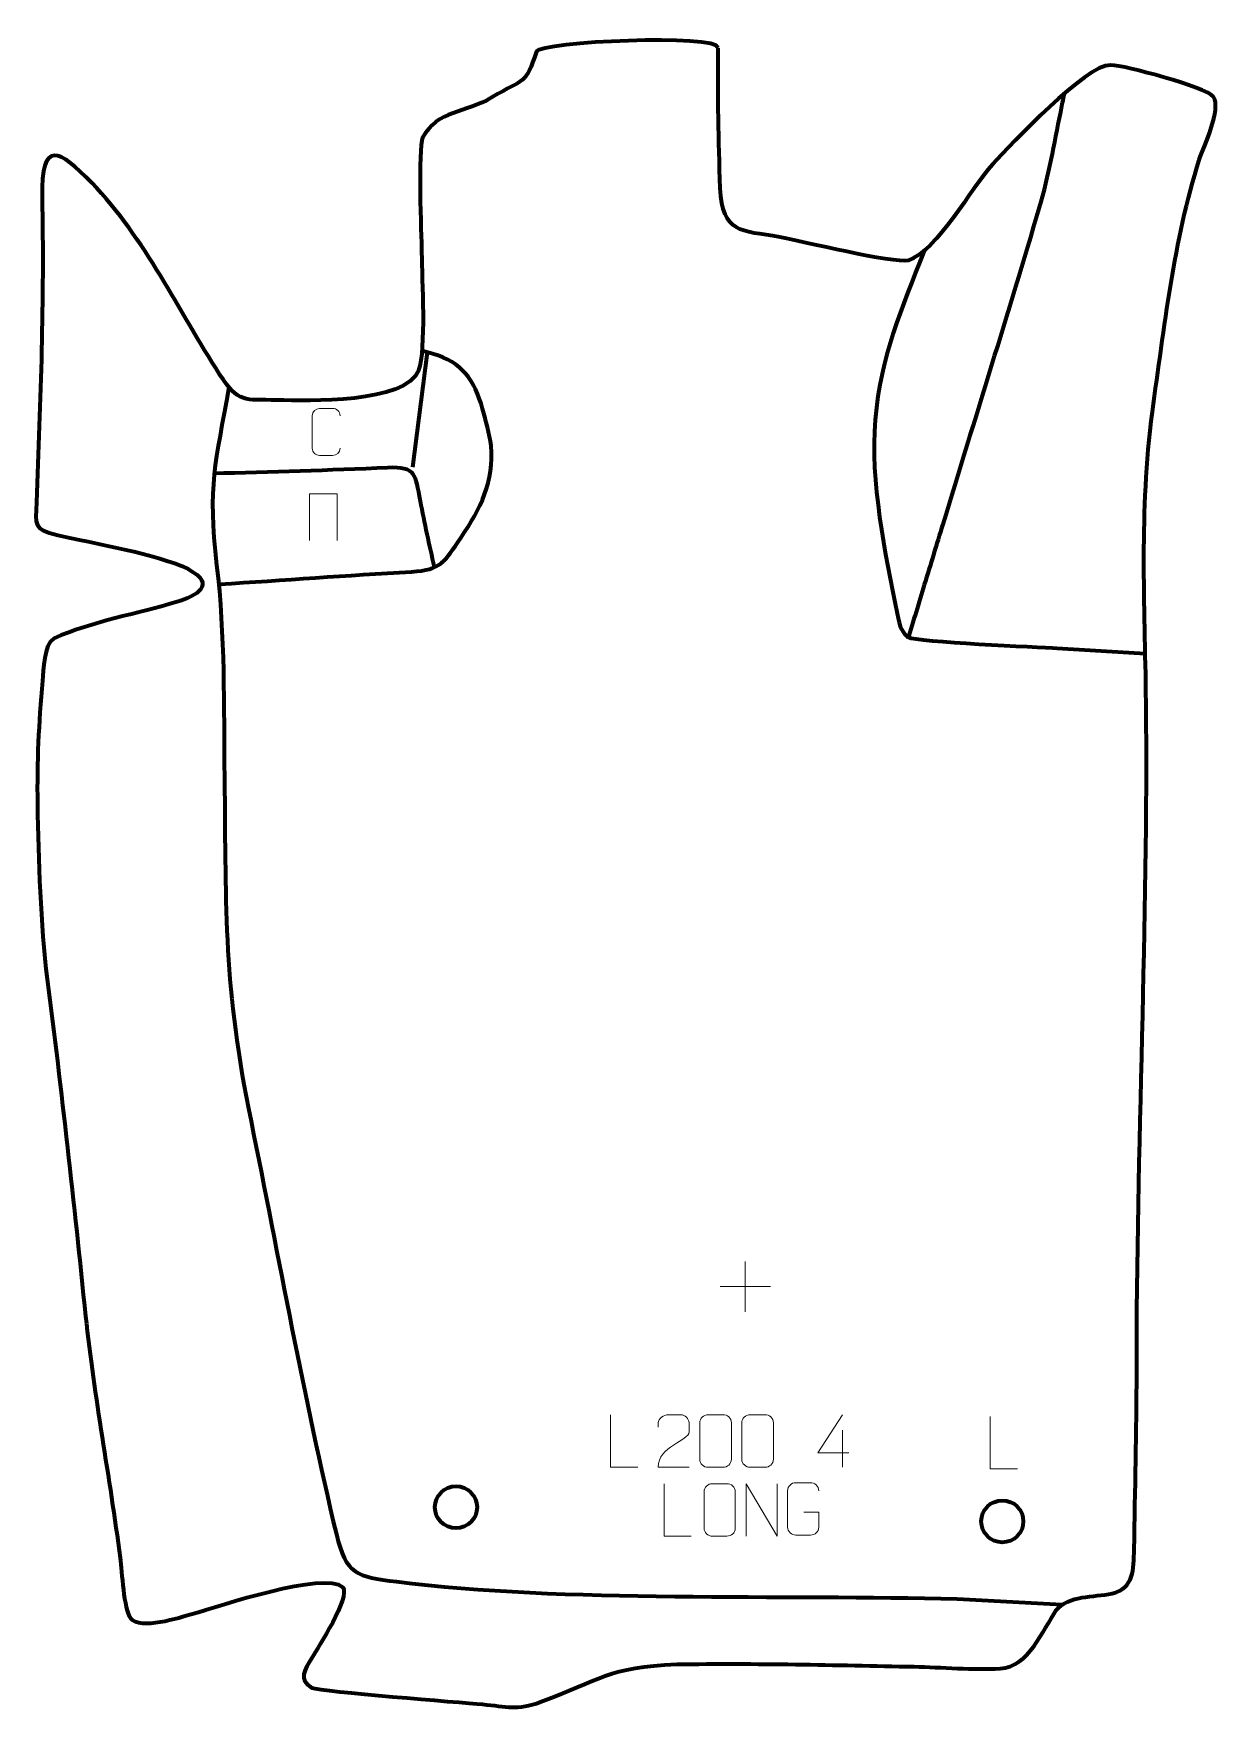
# Model space of a CAD drawing. Header units: millimetres. Extents: x -613 to -47, y 100 to 899.
import ezdxf

# ---------------------------------------------------------------- set-up
doc = ezdxf.new("R2010")
doc.units = ezdxf.units.MM
doc.header["$MEASUREMENT"] = 0
doc.layers.add('layer 2', color=7, linetype='Continuous')
doc.layers.add('layer 3', color=7, linetype='Continuous')

msp = doc.modelspace()

# ---------------------------------------------------------------- linework, layer by layer
at = {"layer": 'layer 2', "color": 250, "lineweight": 200}
for centre in [(-411.6905, 197.1633), (-151.6701, 190.4164)]:
    msp.add_ellipse(centre, major_axis=(0, 10), ratio=1, dxfattribs=at)
at = {"layer": 'layer 2', "color": 142, "lineweight": 158}
for points, knots in [([(-196.5099, 610.5393), (-193.8868, 619.1655), (-191.2637, 627.7916), (-188.6406, 636.4178), (-188.6406, 636.4178), (-185.7261, 646.0024), (-182.8116, 655.587), (-179.897, 665.1716), (-179.897, 665.1716), (-164.6165, 715.4132), (-148.8005, 765.7364), (-133.9715, 816.0828), (-133.9715, 816.0828), (-129.5036, 831.2517), (-127.01, 846.0193), (-123.8904, 861.4427), (-123.8904, 861.4427), (-123.3917, 863.8885), (-122.8931, 866.3343), (-122.3945, 868.7801), (-122.3945, 868.7801), (-122.3945, 868.7801), (-122.0953, 870.2476), (-122.0953, 870.2476)], [0, 0, 0, 0, 0.14285714, 0.14285714, 0.14285714, 0.14285714, 0.28571429, 0.28571429, 0.28571429, 0.28571429, 0.42857143, 0.42857143, 0.42857143, 0.42857143, 0.57142857, 0.57142857, 0.57142857, 0.57142857, 0.71428571, 0.71428571, 0.71428571, 0.71428571, 1, 1, 1, 1]), ([(-188.9106, 795.4038), (-199.7967, 766.7664), (-209.4668, 746.3563), (-212.1853, 714.8962), (-212.1853, 714.8962), (-214.7159, 685.6099), (-207.4557, 651.2987), (-201.7735, 622.6331), (-201.7735, 622.6331), (-200.5121, 616.2696), (-199.058, 613.0654), (-196.3592, 611.4342), (-196.3592, 611.4342), (-192.5863, 609.154), (-134.363, 606.7076), (-125.6646, 606.1648), (-125.6646, 606.1648), (-111.6512, 605.2995), (-97.6377, 604.4342), (-83.6243, 603.5689)], [0, 0, 0, 0, 0.16666667, 0.16666667, 0.16666667, 0.16666667, 0.33333333, 0.33333333, 0.33333333, 0.33333333, 0.5, 0.5, 0.5, 0.5, 0.66666667, 0.66666667, 0.66666667, 0.66666667, 1, 1, 1, 1]), ([(-524.2414, 636.5946), (-493.6948, 638.655), (-463.4204, 640.7955), (-432.8375, 642.5903), (-432.8375, 642.5903), (-418.7336, 643.418), (-417.087, 647.3035), (-409.2659, 658.8384), (-409.2659, 658.8384), (-400.2002, 672.2089), (-393.2455, 685.8499), (-395.0247, 702.4691), (-395.0247, 702.4691), (-395.7881, 708.3768), (-397.4338, 714.3697), (-399.0328, 720.1007), (-399.0328, 720.1007), (-402.9211, 733.8759), (-408.692, 742.2036), (-422.7553, 746.3553), (-422.7553, 746.3553), (-424.2248, 746.7892), (-425.7025, 747.2025), (-427.1745, 747.6295)], [0, 0, 0, 0, 0.14285714, 0.14285714, 0.14285714, 0.14285714, 0.28571429, 0.28571429, 0.28571429, 0.28571429, 0.42857143, 0.42857143, 0.42857143, 0.42857143, 0.57142857, 0.57142857, 0.57142857, 0.57142857, 0.71428571, 0.71428571, 0.71428571, 0.71428571, 1, 1, 1, 1]), ([(-519.8101, 730.4927), (-526.1179, 694.2783), (-530.1299, 683.7586), (-525.6079, 645.769), (-525.6079, 645.769), (-521.6422, 612.4531), (-522.3062, 578.3443), (-521.8955, 544.7544), (-521.8955, 544.7544), (-521.1687, 478.925), (-522.5104, 445.7278), (-509.25, 380.9436), (-509.25, 380.9436), (-495.9111, 315.3768), (-484.1988, 249.3999), (-468.634, 184.3117), (-468.634, 184.3117), (-464.0219, 165.0246), (-459.1053, 164.1595), (-439.9825, 161.7199), (-439.9825, 161.7199), (-361.5368, 151.7117), (-254.3317, 155.6859), (-173.1735, 153.5078), (-173.1735, 153.5078), (-173.1735, 153.5078), (-123.1079, 150.7758), (-123.1079, 150.7758)], [0, 0, 0, 0, 0.125, 0.125, 0.125, 0.125, 0.25, 0.25, 0.25, 0.25, 0.375, 0.375, 0.375, 0.375, 0.5, 0.5, 0.5, 0.5, 0.625, 0.625, 0.625, 0.625, 0.75, 0.75, 0.75, 0.75, 1, 1, 1, 1]), ([(-527.452, 689.4211), (-499.6769, 690.2676), (-472.0135, 690.9545), (-444.2452, 692.2171), (-444.2452, 692.2171), (-430.5707, 692.8389), (-431.297, 689.095), (-428.7989, 676.2306), (-428.7989, 676.2306), (-426.7643, 665.7532), (-424.4152, 655.2724), (-422.1477, 644.8388)], [0, 0, 0, 0, 0.25, 0.25, 0.25, 0.25, 0.5, 0.5, 0.5, 0.5, 1, 1, 1, 1])]:
    msp.add_open_spline(points, degree=3, knots=knots, dxfattribs=at)
msp.add_open_spline([(-425.4628, 747.11), (-425.4628, 747.11), (-432.4665, 692.3315), (-432.4665, 692.3315)], degree=3, dxfattribs=at)
at = {"layer": 'layer 3', "color": 242, "lineweight": 158}
msp.add_open_spline([(-286.9558, 891.9043), (-287.0469, 868.2356), (-286.7746, 848.8845), (-285.9018, 825.2443), (-285.9018, 825.2443), (-284.7178, 803.4655), (-276.4632, 805.1747), (-257.5161, 801.8498), (-257.5161, 801.8498), (-247.1325, 799.8535), (-203.1763, 789.1856), (-196.4347, 790.7479), (-196.4347, 790.7479), (-182.3403, 795.7877), (-167.1133, 824.6219), (-156.3037, 836.4508), (-156.3037, 836.4508), (-147.0985, 846.2844), (-112.0581, 884.1123), (-100.087, 883.7951), (-100.087, 883.7951), (-93.4176, 883.6184), (-54.9818, 873.3764), (-51.1325, 868.7238), (-51.1325, 868.7238), (-47.3701, 862.4661), (-55.558, 845.7515), (-57.9371, 838.7033), (-57.9371, 838.7033), (-70.0226, 800.4986), (-74.5767, 758.3935), (-80.2605, 718.746), (-80.2605, 718.746), (-86.4325, 669.8851), (-83.7688, 629.015), (-83.2438, 580.2323), (-83.2438, 580.2323), (-82.1104, 474.9253), (-87.7949, 367.8448), (-87.7068, 261.345), (-87.7068, 261.345), (-87.6835, 233.2381), (-88.5321, 205.2271), (-88.9017, 177.1321), (-88.9017, 177.1321), (-89.2756, 167.6561), (-88.8543, 158.4492), (-99.435, 156.1036), (-99.435, 156.1036), (-108.2318, 154.1536), (-120.2763, 155.3549), (-125.9593, 148.1205), (-125.9593, 148.1205), (-132.6668, 138.4127), (-139.0969, 121.1295), (-152.6975, 120.3401), (-152.6975, 120.3401), (-165.1206, 119.6191), (-180.7845, 121.0128), (-193.6903, 121.2566), (-193.6903, 121.2566), (-231.037, 121.9422), (-269.2524, 122.9912), (-306.5496, 122.3529), (-306.5496, 122.3529), (-338.94, 121.1958), (-343.5444, 114.7304), (-371.4333, 104.4672), (-371.4333, 104.4672), (-382.5285, 100.3841), (-387.7315, 102.2662), (-399.0588, 103.3211), (-399.0588, 103.3211), (-410.437, 104.3794), (-474.9963, 109.2693), (-480.3682, 111.2163), (-480.3682, 111.2163), (-487.0924, 115.1225), (-483.5374, 119.9449), (-480.3235, 125.4428), (-480.3235, 125.4428), (-477.1226, 130.8361), (-461.9643, 153.9077), (-465.5657, 159.081), (-465.5657, 159.081), (-474.4448, 166.9988), (-524.3425, 150.0525), (-537.0962, 146.4125), (-537.0962, 146.4125), (-543.0814, 144.7043), (-562.1636, 138.4787), (-566.6369, 144.3757), (-566.6369, 144.3757), (-569.8927, 148.6677), (-570.7302, 166.4936), (-571.5685, 172.9951), (-571.5685, 172.9951), (-576.534, 211.5048), (-583.9365, 249.5093), (-588.0278, 288.1894), (-588.0278, 288.1894), (-593.5648, 342.0166), (-599.2957, 394.9042), (-606.3097, 448.5872), (-606.3097, 448.5872), (-609.4894, 474.9404), (-610.4414, 505.1582), (-610.9008, 531.8181), (-610.9008, 531.8181), (-611.2171, 552.7037), (-610.337, 569.8678), (-608.5408, 590.6227), (-608.5408, 590.6227), (-608.1073, 595.6322), (-607.8801, 608.0018), (-603.1355, 610.7828), (-603.1355, 610.7828), (-584.0097, 619.175), (-564.3411, 622.2417), (-544.6112, 628.1901), (-544.6112, 628.1901), (-535.2138, 631.0233), (-525.3863, 636.1804), (-539.012, 643.7981), (-539.012, 643.7981), (-553.7482, 651.1209), (-584.4641, 656.0242), (-601.767, 660.1781), (-601.767, 660.1781), (-612.7606, 662.8173), (-611.8775, 664.6155), (-611.4001, 675.6179), (-611.4001, 675.6179), (-609.4712, 724.2211), (-607.6845, 772.1943), (-608.6942, 820.8677), (-608.6942, 820.8677), (-609.2731, 848.7685), (-600.4132, 843.7231), (-585.0594, 827.6868), (-585.0594, 827.6868), (-559.3872, 800.8735), (-543.8858, 767.3214), (-524.063, 736.3682), (-524.063, 736.3682), (-514.9028, 722.5048), (-512.7875, 724.7263), (-496.7482, 724.2428), (-496.7482, 724.2428), (-482.2295, 723.9222), (-435.6559, 722.6148), (-429.4852, 738.3771), (-429.4852, 738.3771), (-425.9605, 748.6512), (-427.8983, 781.4989), (-428.056, 794.5115), (-428.056, 794.5115), (-428.2113, 803.5984), (-429.9195, 843.7777), (-427.5743, 849.2836), (-427.5743, 849.2836), (-420.5844, 862.2343), (-407.0053, 861.0427), (-394.5437, 868.4473), (-394.5437, 868.4473), (-378.6857, 877.87), (-378.7301, 874.1672), (-373.4319, 890.2116), (-373.4319, 890.2116), (-371.872, 894.9355), (-286.9292, 898.8171), (-286.9558, 891.9043)], degree=3, knots=[0, 0, 0, 0, 0.02272727, 0.02272727, 0.02272727, 0.02272727, 0.04545455, 0.04545455, 0.04545455, 0.04545455, 0.06818182, 0.06818182, 0.06818182, 0.06818182, 0.09090909, 0.09090909, 0.09090909, 0.09090909, 0.11363636, 0.11363636, 0.11363636, 0.11363636, 0.13636364, 0.13636364, 0.13636364, 0.13636364, 0.15909091, 0.15909091, 0.15909091, 0.15909091, 0.18181818, 0.18181818, 0.18181818, 0.18181818, 0.20454545, 0.20454545, 0.20454545, 0.20454545, 0.22727273, 0.22727273, 0.22727273, 0.22727273, 0.25, 0.25, 0.25, 0.25, 0.27272727, 0.27272727, 0.27272727, 0.27272727, 0.29545455, 0.29545455, 0.29545455, 0.29545455, 0.31818182, 0.31818182, 0.31818182, 0.31818182, 0.34090909, 0.34090909, 0.34090909, 0.34090909, 0.36363636, 0.36363636, 0.36363636, 0.36363636, 0.38636364, 0.38636364, 0.38636364, 0.38636364, 0.40909091, 0.40909091, 0.40909091, 0.40909091, 0.43181818, 0.43181818, 0.43181818, 0.43181818, 0.45454545, 0.45454545, 0.45454545, 0.45454545, 0.47727273, 0.47727273, 0.47727273, 0.47727273, 0.5, 0.5, 0.5, 0.5, 0.52272727, 0.52272727, 0.52272727, 0.52272727, 0.54545455, 0.54545455, 0.54545455, 0.54545455, 0.56818182, 0.56818182, 0.56818182, 0.56818182, 0.59090909, 0.59090909, 0.59090909, 0.59090909, 0.61363636, 0.61363636, 0.61363636, 0.61363636, 0.63636364, 0.63636364, 0.63636364, 0.63636364, 0.65909091, 0.65909091, 0.65909091, 0.65909091, 0.68181818, 0.68181818, 0.68181818, 0.68181818, 0.70454545, 0.70454545, 0.70454545, 0.70454545, 0.72727273, 0.72727273, 0.72727273, 0.72727273, 0.75, 0.75, 0.75, 0.75, 0.77272727, 0.77272727, 0.77272727, 0.77272727, 0.79545455, 0.79545455, 0.79545455, 0.79545455, 0.81818182, 0.81818182, 0.81818182, 0.81818182, 0.84090909, 0.84090909, 0.84090909, 0.84090909, 0.86363636, 0.86363636, 0.86363636, 0.86363636, 0.88636364, 0.88636364, 0.88636364, 0.88636364, 0.90909091, 0.90909091, 0.90909091, 0.90909091, 0.93181818, 0.93181818, 0.93181818, 0.93181818, 0.95454545, 0.95454545, 0.95454545, 0.95454545, 1, 1, 1, 1], dxfattribs=at)
at = {"layer": 'layer 3', "color": 250, "lineweight": 9}
for points, knots in [([(-466.8473, 701.3688), (-466.9725, 699.2878), (-468.4747, 697.9626), (-470.3984, 697.9529), (-470.3984, 697.9529), (-472.487, 697.9532), (-474.5756, 697.9532), (-476.6639, 697.9529), (-476.6639, 697.9529), (-478.3881, 697.8585), (-480.1545, 699.5464), (-480.1445, 701.3532), (-480.1445, 701.3532), (-480.1441, 706.5214), (-480.1441, 711.6891), (-480.1445, 716.8565), (-480.1445, 716.8565), (-480.1407, 718.7716), (-478.5762, 720.3115), (-476.6483, 720.2994), (-476.6483, 720.2994), (-474.5653, 720.2994), (-472.4818, 720.2994), (-470.3984, 720.2994), (-470.3984, 720.2994), (-468.6549, 720.3312), (-466.8712, 718.9953), (-466.8473, 716.8119)], [0, 0, 0, 0, 0.125, 0.125, 0.125, 0.125, 0.25, 0.25, 0.25, 0.25, 0.375, 0.375, 0.375, 0.375, 0.5, 0.5, 0.5, 0.5, 0.625, 0.625, 0.625, 0.625, 0.75, 0.75, 0.75, 0.75, 1, 1, 1, 1]), ([(-481.359, 657.3852), (-481.359, 657.3852), (-481.359, 679.7355), (-481.359, 679.7355), (-481.359, 679.7355), (-481.359, 679.7355), (-468.2407, 679.7355), (-468.2407, 679.7355), (-468.2407, 679.7355), (-468.2407, 679.7355), (-468.2407, 657.3852), (-468.2407, 657.3852)], [0, 0, 0, 0, 0.25, 0.25, 0.25, 0.25, 0.5, 0.5, 0.5, 0.5, 1, 1, 1, 1]), ([(-325.1879, 216.2023), (-325.1879, 216.2023), (-338.137, 216.2023), (-338.137, 216.2023), (-338.137, 216.2023), (-338.137, 216.2023), (-338.137, 241.1559), (-338.137, 241.1559)], [0, 0, 0, 0, 0.33333333, 0.33333333, 0.33333333, 0.33333333, 1, 1, 1, 1]), ([(-300.7656, 216.192), (-305.68, 216.1923), (-310.5944, 216.1923), (-315.5085, 216.192), (-315.5085, 216.192), (-315.5085, 226.1243), (-300.8575, 228.7655), (-300.7656, 233.0758), (-300.7656, 233.0758), (-300.7659, 234.4999), (-300.7659, 235.9236), (-300.7656, 237.3469), (-300.7656, 237.3469), (-300.7825, 239.424), (-302.9053, 241.1488), (-304.5763, 241.1661), (-304.5763, 241.1661), (-306.6495, 241.1657), (-308.7224, 241.1657), (-310.7948, 241.1661), (-310.7948, 241.1661), (-312.6169, 241.1826), (-315.4416, 239.3905), (-315.5085, 237.2969), (-315.5085, 237.2969), (-315.5085, 237.2969), (-315.5085, 235.2421), (-315.5085, 235.2421)], [0, 0, 0, 0, 0.125, 0.125, 0.125, 0.125, 0.25, 0.25, 0.25, 0.25, 0.375, 0.375, 0.375, 0.375, 0.5, 0.5, 0.5, 0.5, 0.625, 0.625, 0.625, 0.625, 0.75, 0.75, 0.75, 0.75, 1, 1, 1, 1]), ([(-291.7177, 241.1784), (-289.3516, 241.1784), (-286.9851, 241.1784), (-284.6186, 241.1784), (-284.6186, 241.1784), (-282.6381, 241.214), (-280.6121, 239.7197), (-280.585, 237.2776), (-280.585, 237.2776), (-280.5854, 231.5202), (-280.5854, 225.7624), (-280.585, 220.0042), (-280.585, 220.0042), (-280.7271, 217.6766), (-282.4335, 216.1943), (-284.6186, 216.1835), (-284.6186, 216.1835), (-286.991, 216.1839), (-289.3634, 216.1839), (-291.7354, 216.1835), (-291.7354, 216.1835), (-293.6939, 216.0779), (-295.7003, 217.9658), (-295.6889, 219.9868), (-295.6889, 219.9868), (-295.6885, 225.7674), (-295.6885, 231.5477), (-295.6889, 237.3275), (-295.6889, 237.3275), (-295.6846, 239.4695), (-293.9075, 241.192), (-291.7177, 241.1784)], [0, 0, 0, 0, 0.11111111, 0.11111111, 0.11111111, 0.11111111, 0.22222222, 0.22222222, 0.22222222, 0.22222222, 0.33333333, 0.33333333, 0.33333333, 0.33333333, 0.44444444, 0.44444444, 0.44444444, 0.44444444, 0.55555556, 0.55555556, 0.55555556, 0.55555556, 0.66666667, 0.66666667, 0.66666667, 0.66666667, 0.77777778, 0.77777778, 0.77777778, 0.77777778, 1, 1, 1, 1]), ([(-271.7177, 241.1784), (-269.3516, 241.1784), (-266.9851, 241.1784), (-264.6186, 241.1784), (-264.6186, 241.1784), (-262.6381, 241.214), (-260.6121, 239.7197), (-260.585, 237.2776), (-260.585, 237.2776), (-260.5854, 231.5202), (-260.5854, 225.7624), (-260.585, 220.0042), (-260.585, 220.0042), (-260.7271, 217.6766), (-262.4335, 216.1943), (-264.6186, 216.1835), (-264.6186, 216.1835), (-266.991, 216.1839), (-269.3634, 216.1839), (-271.7354, 216.1835), (-271.7354, 216.1835), (-273.6939, 216.0779), (-275.7003, 217.9658), (-275.6889, 219.9868), (-275.6889, 219.9868), (-275.6885, 225.7674), (-275.6885, 231.5477), (-275.6889, 237.3275), (-275.6889, 237.3275), (-275.6846, 239.4695), (-273.9075, 241.192), (-271.7177, 241.1784)], [0, 0, 0, 0, 0.11111111, 0.11111111, 0.11111111, 0.11111111, 0.22222222, 0.22222222, 0.22222222, 0.22222222, 0.33333333, 0.33333333, 0.33333333, 0.33333333, 0.44444444, 0.44444444, 0.44444444, 0.44444444, 0.55555556, 0.55555556, 0.55555556, 0.55555556, 0.66666667, 0.66666667, 0.66666667, 0.66666667, 0.77777778, 0.77777778, 0.77777778, 0.77777778, 1, 1, 1, 1]), ([(-224.7262, 223.0957), (-224.7262, 223.0957), (-239.5479, 223.0957), (-239.5479, 223.0957), (-239.5479, 223.0957), (-239.5479, 223.0957), (-227.6703, 241.1662), (-227.6703, 241.1662)], [0, 0, 0, 0, 0.33333333, 0.33333333, 0.33333333, 0.33333333, 1, 1, 1, 1]), ([(-144.4928, 215.3706), (-144.4928, 215.3706), (-157.4419, 215.3706), (-157.4419, 215.3706), (-157.4419, 215.3706), (-157.4419, 215.3706), (-157.4419, 240.3242), (-157.4419, 240.3242)], [0, 0, 0, 0, 0.33333333, 0.33333333, 0.33333333, 0.33333333, 1, 1, 1, 1]), ([(-299.7123, 183.3937), (-299.7123, 183.3937), (-312.6614, 183.3937), (-312.6614, 183.3937), (-312.6614, 183.3937), (-312.6614, 183.3937), (-312.6614, 208.3473), (-312.6614, 208.3473)], [0, 0, 0, 0, 0.33333333, 0.33333333, 0.33333333, 0.33333333, 1, 1, 1, 1]), ([(-289.7064, 208.347), (-287.3807, 208.347), (-285.0546, 208.347), (-282.7285, 208.347), (-282.7285, 208.347), (-280.7819, 208.3826), (-278.7905, 206.891), (-278.7638, 204.4534), (-278.7638, 204.4534), (-278.7642, 198.7065), (-278.7642, 192.9592), (-278.7638, 187.2115), (-278.7638, 187.2115), (-278.9036, 184.8881), (-280.5808, 183.4085), (-282.7285, 183.3977), (-282.7285, 183.3977), (-285.0604, 183.3981), (-287.3923, 183.3981), (-289.7238, 183.3977), (-289.7238, 183.3977), (-291.6488, 183.2923), (-293.6209, 185.1768), (-293.6097, 187.1941), (-293.6097, 187.1941), (-293.6094, 192.9642), (-293.6094, 198.7339), (-293.6097, 204.5032), (-293.6097, 204.5032), (-293.6055, 206.6413), (-291.8588, 208.3605), (-289.7064, 208.347)], [0, 0, 0, 0, 0.11111111, 0.11111111, 0.11111111, 0.11111111, 0.22222222, 0.22222222, 0.22222222, 0.22222222, 0.33333333, 0.33333333, 0.33333333, 0.33333333, 0.44444444, 0.44444444, 0.44444444, 0.44444444, 0.55555556, 0.55555556, 0.55555556, 0.55555556, 0.66666667, 0.66666667, 0.66666667, 0.66666667, 0.77777778, 0.77777778, 0.77777778, 0.77777778, 1, 1, 1, 1]), ([(-273.5142, 183.3938), (-273.5142, 183.3938), (-273.5142, 208.3473), (-273.5142, 208.3473), (-273.5142, 208.3473), (-273.5142, 208.3473), (-258.8594, 183.3938), (-258.8594, 183.3938), (-258.8594, 183.3938), (-258.8594, 183.3938), (-258.8594, 208.3473), (-258.8594, 208.3473)], [0, 0, 0, 0, 0.25, 0.25, 0.25, 0.25, 0.5, 0.5, 0.5, 0.5, 1, 1, 1, 1]), ([(-246.1868, 194.8705), (-246.1868, 194.8705), (-239.0187, 194.8705), (-239.0187, 194.8705), (-239.0187, 194.8705), (-239.0187, 194.8705), (-239.0187, 187.7024), (-239.0187, 187.7024), (-239.0187, 187.7024), (-239.1584, 185.379), (-240.8356, 183.8994), (-242.9834, 183.8886), (-242.9834, 183.8886), (-245.3152, 183.889), (-247.6472, 183.889), (-249.9787, 183.8886), (-249.9787, 183.8886), (-251.9036, 183.7832), (-253.8758, 185.6677), (-253.8646, 187.685), (-253.8646, 187.685), (-253.8642, 193.4551), (-253.8642, 199.2248), (-253.8646, 204.9941), (-253.8646, 204.9941), (-253.8604, 207.1322), (-252.1136, 208.8514), (-249.9613, 208.838), (-249.9613, 208.838), (-247.6356, 208.838), (-245.3095, 208.838), (-242.9834, 208.838), (-242.9834, 208.838), (-241.0367, 208.8734), (-239.0453, 207.3819), (-239.0187, 204.9442)], [0, 0, 0, 0, 0.1, 0.1, 0.1, 0.1, 0.2, 0.2, 0.2, 0.2, 0.3, 0.3, 0.3, 0.3, 0.4, 0.4, 0.4, 0.4, 0.5, 0.5, 0.5, 0.5, 0.6, 0.6, 0.6, 0.6, 0.7, 0.7, 0.7, 0.7, 0.8, 0.8, 0.8, 0.8, 1, 1, 1, 1])]:
    msp.add_open_spline(points, degree=3, knots=knots, dxfattribs=at)
for points in [[(-273.9977, 314.1841), (-273.9977, 314.1841), (-273.9977, 290.2062), (-273.9977, 290.2062)], [(-285.9866, 302.1951), (-285.9866, 302.1951), (-262.0087, 302.1951), (-262.0087, 302.1951)], [(-227.6703, 233.8568), (-227.6703, 233.8568), (-227.6703, 216.1921), (-227.6703, 216.1921)]]:
    msp.add_open_spline(points, degree=3, dxfattribs=at)

doc.saveas('drawing.dxf')
